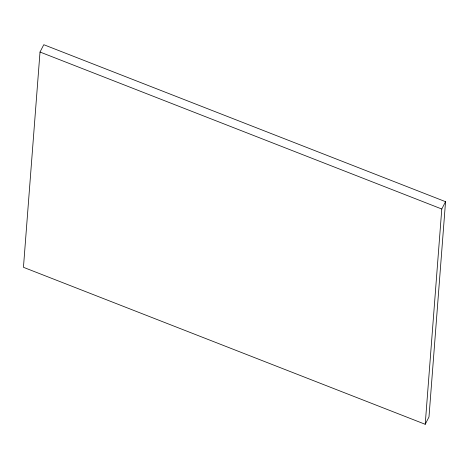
<?xml version="1.0" encoding="UTF-8"?>
<svg xmlns="http://www.w3.org/2000/svg" width="469" height="469" viewBox="0 0 469 469"><rect width="100%" height="100%" fill="white"/><g stroke="black" fill="none" stroke-linecap="round" stroke-linejoin="round"><path stroke-width="0.7" d="M40.017 52.03L23.45 267.312L425.213 424.298L428.983 416.97L445.55 201.688L43.787 44.702L40.017 52.03L441.78 209.016L425.213 424.298M441.78 209.016L445.55 201.688"/></g></svg>
